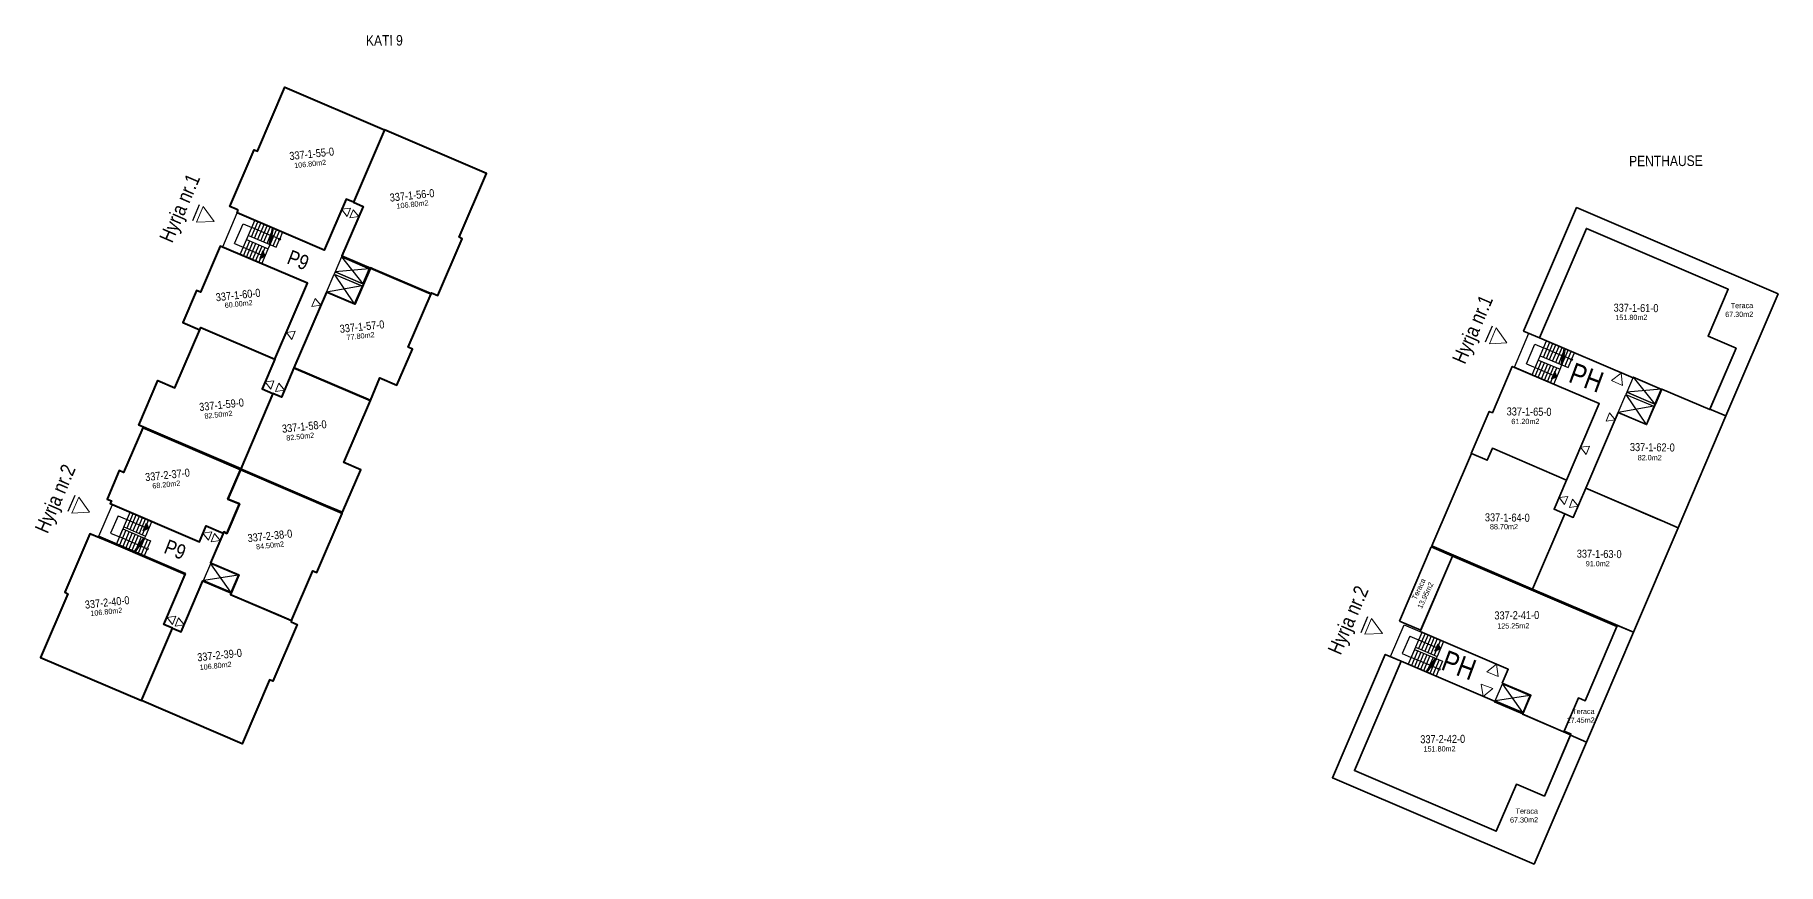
# Model space of a CAD drawing. Header units: feet. Extents: x 7511556 to 15025454, y 4692891 to 9386290.
# Drawn here: x 7512927.7 to 7513078.4, y 4692932.4 to 4693004.1 of the extents above; entities that cross this region are included whole.
import ezdxf
from ezdxf.enums import TextEntityAlignment as Align

# ---------------------------------------------------------------- set-up
doc = ezdxf.new("R2010")
doc.units = ezdxf.units.FT
doc.header["$MEASUREMENT"] = 0
doc.layers.add('07 Kati 5', color=7, linetype='Continuous', lineweight=50)
doc.layers.add('Dyert', color=133, linetype='Continuous', lineweight=5)
doc.styles.add('Dimensionet CM', font='swissc.ttf', dxfattribs={"height": 15})

msp = doc.modelspace()

# ---------------------------------------------------------------- hatches: boundary and pattern name
at = {"layer": '07 Kati 5', "transparency": 33554687}
h = msp.add_hatch(color=0, dxfattribs=at)
h.dxf.hatch_style = 1
h.paths.add_polyline_path([(7512947.63, 4692984.96), (7512947.45, 4692985.42), (7512947.17, 4692984.77)])
h = msp.add_hatch(color=256, dxfattribs=at)
h.dxf.hatch_style = 1
h.paths.add_polyline_path([(7513059.24, 4692974.56), (7513059.06, 4692975.02), (7513058.78, 4692974.37)])
h = msp.add_hatch(color=0, dxfattribs=at)
h.dxf.hatch_style = 1
h.paths.add_polyline_path([(7512937.56, 4692961.43), (7512937.1, 4692961.24), (7512937.38, 4692961.89)])
h = msp.add_hatch(color=256, dxfattribs=at)
h.dxf.hatch_style = 1
h.paths.add_polyline_path([(7513049.17, 4692951.03), (7513048.71, 4692950.84), (7513048.99, 4692951.49)])

# ---------------------------------------------------------------- linework, layer by layer
for p, q in [((7512941.94, 4692989.4), (7512941.36, 4692988.02)), ((7513053.64, 4692978.91), (7513053.06, 4692977.54)), ((7512931.19, 4692964.28), (7512930.6, 4692962.9)), ((7513042.89, 4692953.8), (7513042.31, 4692952.42))]:
    msp.add_line(p, q)
at = {"color": 0, "ltscale": 10}
for p, q in [((7512945.49, 4692985.11), (7512946.75, 4692988.06)), ((7512945, 4692986.08), (7512945.73, 4692987.78)), ((7512945.73, 4692987.78), (7512946.49, 4692987.46)), ((7512946.04, 4692986.4), (7512947.91, 4692985.6)), ((7512946.2, 4692986.77), (7512948.6, 4692985.74)), ((7512934.93, 4692962.55), (7512934.28, 4692961.04)), ((7512935.97, 4692962.87), (7512934.79, 4692960.11)), ((7512934.28, 4692961.04), (7512935.05, 4692960.71)), ((7512935.34, 4692961.4), (7512937.74, 4692960.37)), ((7512935.42, 4692961.58), (7512937.29, 4692960.78))]:
    msp.add_line(p, q, dxfattribs=at)
at = {"ltscale": 10}
for p, q in [((7513056.61, 4692975.68), (7513057.34, 4692977.38)), ((7513057.1, 4692974.71), (7513058.36, 4692977.65)), ((7513057.34, 4692977.38), (7513058.1, 4692977.06)), ((7513057.65, 4692976), (7513059.52, 4692975.2)), ((7513057.81, 4692976.37), (7513060.21, 4692975.34)), ((7513046.54, 4692952.15), (7513045.89, 4692950.64)), ((7513047.58, 4692952.47), (7513046.4, 4692949.71)), ((7513045.89, 4692950.64), (7513046.66, 4692950.31)), ((7513046.95, 4692951), (7513049.35, 4692949.97)), ((7513047.03, 4692951.18), (7513048.9, 4692950.38))]:
    msp.add_line(p, q, dxfattribs=at)
at = {"color": 0, "lineweight": 40}
for points in [[(7512945.32, 4692988.94), (7512945.14, 4692989.02), (7512945.14, 4692989.02), (7512944.59, 4692989.25), (7512946.69, 4692994.17), (7512946.97, 4692994.05), (7512949.33, 4692999.57), (7512957.95, 4692995.88), (7512955.27, 4692989.63), (7512954.63, 4692989.9), (7512952.74, 4692985.49), (7512950.05, 4692986.64), (7512950.05, 4692986.64), (7512945.22, 4692988.71)], [(7512961.74, 4692981.8), (7512961.97, 4692981.71), (7512962.01, 4692981.8), (7512962.56, 4692981.56), (7512964.67, 4692986.48), (7512964.39, 4692986.6), (7512966.75, 4692992.11), (7512957.95, 4692995.88), (7512955.27, 4692989.63), (7512956.1, 4692989.27), (7512954.27, 4692985), (7512956.96, 4692983.85), (7512956.96, 4692983.85), (7512961.74, 4692981.8)], [(7512948.48, 4692976.06), (7512951.3, 4692982.63), (7512943.76, 4692985.85), (7512942.05, 4692981.86), (7512941.7, 4692982), (7512940.52, 4692979.25), (7512941.99, 4692978.62), (7512942.07, 4692978.8)], [(7512956.73, 4692983.95), (7512955.39, 4692980.82), (7512952.93, 4692981.87), (7512950.13, 4692975.33), (7512950.13, 4692975.32), (7512956.73, 4692972.5), (7512957.56, 4692974.45), (7512959.03, 4692973.83), (7512960.37, 4692976.95), (7512960, 4692977.11), (7512961.97, 4692981.71), (7512956.96, 4692983.85), (7512956.96, 4692983.85)], [(7512948.48, 4692976.06), (7512947.39, 4692973.51), (7512948.31, 4692973.12), (7512945.53, 4692966.61), (7512938.2, 4692969.74), (7512938.2, 4692969.74), (7512936.73, 4692970.37), (7512938.38, 4692974.24), (7512939.85, 4692973.61), (7512942.07, 4692978.8)], [(7512950.13, 4692975.32), (7512949.05, 4692972.8), (7512948.31, 4692973.12), (7512945.53, 4692966.61), (7512952.86, 4692963.47), (7512952.86, 4692963.47), (7512954.33, 4692962.84), (7512955.9, 4692966.52), (7512954.43, 4692967.15), (7512956.73, 4692972.5)], [(7512937.06, 4692970.13), (7512935.41, 4692966.29), (7512935.04, 4692966.44), (7512933.99, 4692963.99), (7512934.36, 4692963.83), (7512934.26, 4692963.6), (7512941.96, 4692960.3), (7512942.55, 4692961.67), (7512942.55, 4692961.67), (7512944.02, 4692961.04), (7512944.06, 4692961.14), (7512944.32, 4692961.02), (7512945.41, 4692963.56), (7512944.43, 4692963.98), (7512945.51, 4692966.51)], [(7512944.06, 4692961.14), (7512942.92, 4692958.48), (7512945.38, 4692957.43), (7512944.66, 4692955.75), (7512949.93, 4692953.49), (7512951.77, 4692957.79), (7512952.11, 4692957.65), (7512954.29, 4692962.75), (7512945.51, 4692966.51), (7512944.43, 4692963.98), (7512945.41, 4692963.56), (7512944.32, 4692961.02)], [(7512934.15, 4692960.28), (7512934.15, 4692960.28), (7512934.15, 4692960.28), (7512932.49, 4692960.99), (7512930.33, 4692955.93), (7512930.6, 4692955.81), (7512928.24, 4692950.3), (7512936.95, 4692946.57), (7512939.63, 4692952.82), (7512938.89, 4692953.14), (7512940.74, 4692957.46), (7512938.05, 4692958.61), (7512938.05, 4692958.61), (7512934.15, 4692960.28)], [(7512948.8, 4692953.98), (7512949.93, 4692953.49), (7512949.88, 4692953.38), (7512950.41, 4692953.16), (7512948.3, 4692948.24), (7512948.02, 4692948.36), (7512945.66, 4692942.84), (7512936.95, 4692946.57), (7512939.63, 4692952.82), (7512940.37, 4692952.51), (7512942.25, 4692956.92), (7512944.71, 4692955.87), (7512944.66, 4692955.75), (7512948.8, 4692953.98)]]:
    msp.add_lwpolyline(points, close=True, dxfattribs=at)
at = {"color": 0}
for points in [[(7512945.22, 4692988.71), (7512952.74, 4692985.49), (7512954.63, 4692989.9), (7512956.1, 4692989.27), (7512954.23, 4692984.91), (7512956.69, 4692983.86), (7512956.14, 4692982.56), (7512953.68, 4692983.62), (7512953.6, 4692983.43), (7512956.06, 4692982.38), (7512955.39, 4692980.82), (7512952.93, 4692981.87), (7512949.05, 4692972.8), (7512947.39, 4692973.51), (7512951.3, 4692982.63), (7512943.97, 4692985.77)], [(7512953.68, 4692983.62), (7512956.09, 4692982.58), (7512956.64, 4692983.88), (7512954.23, 4692984.91)], [(7512953.6, 4692983.43), (7512956.01, 4692982.4), (7512955.34, 4692980.84), (7512952.93, 4692981.87)], [(7513056.83, 4692978.31), (7513064.35, 4692975.09), (7513064.35, 4692975.09), (7513065.82, 4692974.46), (7513065.84, 4692974.51), (7513068.3, 4692973.46), (7513067.75, 4692972.16), (7513065.29, 4692973.22), (7513065.21, 4692973.03), (7513067.67, 4692971.98), (7513067, 4692970.42), (7513064.54, 4692971.47), (7513060.66, 4692962.4), (7513059, 4692963.11), (7513062.91, 4692972.23), (7513055.57, 4692975.37)], [(7512934.45, 4692963.52), (7512941.96, 4692960.31), (7512942.55, 4692961.67), (7512944.02, 4692961.04), (7512942.92, 4692958.48), (7512945.38, 4692957.43), (7512944.71, 4692955.87), (7512942.25, 4692956.92), (7512940.37, 4692952.51), (7512938.89, 4692953.14), (7512940.78, 4692957.55), (7512933.27, 4692960.77)], [(7512942.94, 4692958.42), (7512945.31, 4692957.41), (7512944.68, 4692955.93), (7512942.31, 4692956.95)]]:
    msp.add_lwpolyline(points, close=True, dxfattribs=at)
for points in [[(7512946.47, 4692986.65), (7512947.02, 4692987.94)], [(7512948.09, 4692986.77), (7512946.49, 4692987.46)], [(7512946.73, 4692986.54), (7512947.28, 4692987.83)], [(7512947, 4692986.43), (7512947.55, 4692987.71)], [(7512947.27, 4692986.31), (7512947.82, 4692987.6)], [(7512947.53, 4692986.2), (7512948.08, 4692987.48)], [(7512947.8, 4692986.08), (7512948.2, 4692987.01)], [(7512947.99, 4692986), (7512948.28, 4692987.4)], [(7512948.07, 4692985.97), (7512948.62, 4692987.26)], [(7512948.08, 4692985.96), (7512948.37, 4692987.36)], [(7512948.24, 4692986.71), (7512948.41, 4692986.78)], [(7512948.24, 4692986.71), (7512948.31, 4692986.54)], [(7512948.33, 4692985.86), (7512948.88, 4692987.14)], [(7512948.82, 4692986.46), (7512948.36, 4692986.66)], [(7512948.6, 4692985.74), (7512948.86, 4692986.36)], [(7512948.93, 4692986.5), (7512949.15, 4692987.03)], [(7512945.76, 4692985), (7512946.31, 4692986.29)], [(7512946.02, 4692984.88), (7512946.58, 4692986.17)], [(7512946.29, 4692984.77), (7512946.84, 4692986.06)], [(7512946.56, 4692984.66), (7512947.11, 4692985.94)], [(7512946.82, 4692984.54), (7512947.38, 4692985.83)], [(7512947.09, 4692984.43), (7512947.64, 4692985.72)], [(7512947.63, 4692984.96), (7512947.45, 4692985.42), (7512947.17, 4692984.77), (7512947.63, 4692984.96)], [(7512947.36, 4692984.31), (7512947.91, 4692985.6)], [(7512954.23, 4692984.91), (7512956.09, 4692982.58)], [(7512953.6, 4692983.43), (7512955.34, 4692980.84)], [(7512956.64, 4692983.88), (7512953.68, 4692983.62)], [(7512956.01, 4692982.4), (7512952.93, 4692981.87)], [(7512936.24, 4692962.76), (7512935.69, 4692961.47)], [(7512936.51, 4692962.64), (7512935.95, 4692961.36)], [(7512936.77, 4692962.53), (7512936.22, 4692961.24)], [(7512937.04, 4692962.41), (7512936.49, 4692961.13)], [(7512937.31, 4692962.3), (7512936.75, 4692961.01)], [(7512935.3, 4692961.31), (7512934.79, 4692960.11)], [(7512935.61, 4692961.29), (7512935.06, 4692960)], [(7512935.88, 4692961.17), (7512935.33, 4692959.88)], [(7512936.14, 4692961.06), (7512935.59, 4692959.77)], [(7512936.41, 4692960.94), (7512935.86, 4692959.66)], [(7512936.68, 4692960.83), (7512936.13, 4692959.54)], [(7512937.57, 4692962.19), (7512937.02, 4692960.9)], [(7512937.56, 4692961.43), (7512937.1, 4692961.24), (7512937.38, 4692961.89), (7512937.56, 4692961.43)], [(7512937.84, 4692962.07), (7512937.29, 4692960.78)], [(7512936.65, 4692960.03), (7512935.05, 4692960.71)], [(7512937.13, 4692960.63), (7512936.32, 4692959.46)], [(7512937.23, 4692960.59), (7512936.41, 4692959.42)], [(7512936.94, 4692960.72), (7512936.55, 4692959.79)], [(7512937.21, 4692960.6), (7512936.66, 4692959.31)], [(7512936.79, 4692959.96), (7512936.97, 4692960.03)], [(7512936.79, 4692959.96), (7512936.86, 4692959.79)], [(7512937.37, 4692959.71), (7512936.91, 4692959.91)], [(7512937.48, 4692960.49), (7512936.92, 4692959.2)], [(7512937.42, 4692959.61), (7512937.19, 4692959.09)], [(7512937.74, 4692960.37), (7512937.48, 4692959.76)], [(7512944.68, 4692955.93), (7512942.95, 4692958.39)], [(7512945.31, 4692957.41), (7512942.34, 4692956.96)]]:
    msp.add_lwpolyline(points, dxfattribs=at)
at = {"color": 0, "lineweight": 35}
for points in [[(7513057.75, 4692977.92), (7513061.8, 4692987.37), (7513074.05, 4692982.12), (7513072.3, 4692978.05), (7513074.72, 4692977.02), (7513072.47, 4692971.75), (7513073.85, 4692971.17), (7513078.36, 4692981.71), (7513060.94, 4692989.17), (7513056.37, 4692978.5)], [(7513072.51, 4692971.87), (7513074.72, 4692977.02), (7513072.3, 4692978.05), (7513074.05, 4692982.12), (7513061.8, 4692987.37), (7513057.75, 4692977.91), (7513065.82, 4692974.46), (7513065.84, 4692974.51), (7513068.3, 4692973.46), (7513068.31, 4692973.49), (7513072.45, 4692971.72)], [(7513051.86, 4692967.93), (7513053.23, 4692967.34), (7513053.67, 4692968.38), (7513060.08, 4692965.63), (7513062.91, 4692972.23), (7513055.39, 4692975.44), (7513053.68, 4692971.45), (7513053.4, 4692971.56), (7513051.85, 4692967.93)], [(7513073.85, 4692971.17), (7513069.72, 4692961.51), (7513068.34, 4692962.1), (7513068.33, 4692962.1), (7513068.1, 4692962.2), (7513061.74, 4692964.92), (7513064.54, 4692971.47), (7513067, 4692970.42), (7513068.31, 4692973.49), (7513072.45, 4692971.72), (7513072.47, 4692971.75)], [(7513051.86, 4692967.93), (7513048.43, 4692959.93), (7513057.14, 4692956.2), (7513059.93, 4692962.71), (7513059, 4692963.11), (7513060.08, 4692965.63), (7513053.67, 4692968.38), (7513053.23, 4692967.34)], [(7513069.72, 4692961.51), (7513065.85, 4692952.48), (7513057.14, 4692956.2), (7513059.93, 4692962.71), (7513060.66, 4692962.4), (7513061.74, 4692964.92), (7513068.33, 4692962.1), (7513068.34, 4692962.1)], [(7513045.64, 4692953.43), (7513048.39, 4692959.85), (7513050.23, 4692959.06), (7513047.48, 4692952.65)], [(7513047.53, 4692952.76), (7513047.53, 4692952.76), (7513047.43, 4692952.53), (7513055.04, 4692949.28), (7513054.53, 4692948.08), (7513056.99, 4692947.03), (7513056.28, 4692945.39), (7513060.42, 4692943.62), (7513060.42, 4692943.62), (7513060.42, 4692943.62), (7513060.46, 4692943.7), (7513059.88, 4692943.94), (7513061.11, 4692946.81), (7513061.69, 4692946.56), (7513064.43, 4692952.98), (7513064.43, 4692952.98), (7513064.43, 4692952.98), (7513050.23, 4692959.06)], [(7513064.43, 4692952.98), (7513064.47, 4692953.07), (7513065.85, 4692952.48), (7513061.79, 4692942.99), (7513060.41, 4692943.58), (7513060.46, 4692943.69), (7513059.88, 4692943.94), (7513061.11, 4692946.81), (7513061.69, 4692946.56)], [(7513045.79, 4692949.97), (7513041.75, 4692940.52), (7513054, 4692935.28), (7513055.74, 4692939.35), (7513058.16, 4692938.32), (7513060.41, 4692943.58), (7513061.79, 4692942.99), (7513057.27, 4692932.44), (7513039.85, 4692939.9), (7513044.42, 4692950.56)], [(7513060.36, 4692943.47), (7513058.16, 4692938.32), (7513055.74, 4692939.35), (7513054, 4692935.28), (7513041.75, 4692940.52), (7513045.79, 4692949.97), (7513053.86, 4692946.52), (7513053.84, 4692946.47), (7513056.3, 4692945.42), (7513056.29, 4692945.39), (7513060.42, 4692943.62)]]:
    msp.add_lwpolyline(points, close=True, dxfattribs=at)
at = {"color": 0, "ltscale": 10}
for points in [[(7512945, 4692986.08), (7512947.31, 4692985.1)], [(7512947.91, 4692985.6), (7512948.07, 4692985.97)], [(7512934.93, 4692962.55), (7512937.24, 4692961.57)], [(7512937.29, 4692960.78), (7512937.21, 4692960.6)]]:
    msp.add_lwpolyline(points, dxfattribs=at)
for points in [[(7513058.08, 4692976.25), (7513058.63, 4692977.54)], [(7513058.34, 4692976.14), (7513058.89, 4692977.43)], [(7513057.37, 4692974.6), (7513057.92, 4692975.89)], [(7513059.7, 4692976.37), (7513058.1, 4692977.06)], [(7513058.61, 4692976.03), (7513059.16, 4692977.31)], [(7513058.87, 4692975.91), (7513059.43, 4692977.2)], [(7513059.14, 4692975.8), (7513059.69, 4692977.08)], [(7513059.41, 4692975.68), (7513059.8, 4692976.61)], [(7513059.6, 4692975.6), (7513059.88, 4692977)], [(7513059.67, 4692975.57), (7513060.23, 4692976.86)], [(7513059.69, 4692975.56), (7513059.98, 4692976.96)], [(7513059.85, 4692976.31), (7513060.02, 4692976.38)], [(7513059.85, 4692976.31), (7513059.92, 4692976.14)], [(7513059.94, 4692975.45), (7513060.49, 4692976.74)], [(7513060.43, 4692976.06), (7513059.97, 4692976.26)], [(7513060.21, 4692975.34), (7513060.47, 4692975.96)], [(7513060.53, 4692976.1), (7513060.76, 4692976.63)], [(7513057.63, 4692974.48), (7513058.18, 4692975.77)], [(7513057.9, 4692974.37), (7513058.45, 4692975.66)], [(7513058.17, 4692974.26), (7513058.72, 4692975.54)], [(7513058.43, 4692974.14), (7513058.98, 4692975.43)], [(7513058.7, 4692974.03), (7513059.25, 4692975.32)], [(7513059.24, 4692974.56), (7513059.06, 4692975.02), (7513058.78, 4692974.37), (7513059.24, 4692974.56)], [(7513058.97, 4692973.91), (7513059.52, 4692975.2)], [(7513065.84, 4692974.51), (7513067.7, 4692972.18)], [(7513065.21, 4692973.03), (7513066.95, 4692970.44)], [(7513068.25, 4692973.47), (7513065.29, 4692973.22)], [(7513067.62, 4692972), (7513064.54, 4692971.47)], [(7513047.85, 4692952.36), (7513047.3, 4692951.07)], [(7513048.11, 4692952.24), (7513047.56, 4692950.95)], [(7513048.38, 4692952.13), (7513047.83, 4692950.84)], [(7513048.65, 4692952.01), (7513048.1, 4692950.73)], [(7513048.91, 4692951.9), (7513048.36, 4692950.61)], [(7513049.18, 4692951.79), (7513048.63, 4692950.5)], [(7513046.91, 4692950.91), (7513046.4, 4692949.71)], [(7513048.26, 4692949.63), (7513046.66, 4692950.31)], [(7513047.22, 4692950.89), (7513046.67, 4692949.6)], [(7513047.49, 4692950.77), (7513046.93, 4692949.48)], [(7513047.75, 4692950.66), (7513047.2, 4692949.37)], [(7513048.02, 4692950.54), (7513047.47, 4692949.26)], [(7513048.28, 4692950.43), (7513047.73, 4692949.14)], [(7513048.74, 4692950.23), (7513047.93, 4692949.06)], [(7513048.55, 4692950.31), (7513048.16, 4692949.39)], [(7513049.17, 4692951.03), (7513048.71, 4692950.84), (7513048.99, 4692951.49), (7513049.17, 4692951.03)], [(7513049.45, 4692951.67), (7513048.9, 4692950.38)], [(7513048.84, 4692950.19), (7513048.02, 4692949.02)], [(7513048.82, 4692950.2), (7513048.27, 4692948.91)], [(7513048.4, 4692949.56), (7513048.58, 4692949.63)], [(7513048.4, 4692949.56), (7513048.47, 4692949.38)], [(7513048.98, 4692949.31), (7513048.52, 4692949.51)], [(7513049.08, 4692950.09), (7513048.53, 4692948.8)], [(7513049.02, 4692949.21), (7513048.8, 4692948.69)], [(7513049.35, 4692949.97), (7513049.09, 4692949.36)], [(7513056.29, 4692945.53), (7513054.56, 4692947.99)], [(7513056.92, 4692947.01), (7513053.95, 4692946.56)]]:
    msp.add_lwpolyline(points)
at = {"ltscale": 10}
for points in [[(7513056.61, 4692975.68), (7513058.92, 4692974.7)], [(7513059.52, 4692975.2), (7513059.67, 4692975.57)], [(7513046.54, 4692952.15), (7513048.85, 4692951.17)], [(7513048.9, 4692950.38), (7513048.82, 4692950.2)]]:
    msp.add_lwpolyline(points, dxfattribs=at)
for points in [[(7513065.29, 4692973.22), (7513067.7, 4692972.18), (7513068.25, 4692973.47), (7513065.84, 4692974.51)], [(7513065.21, 4692973.03), (7513067.62, 4692972), (7513066.95, 4692970.44), (7513064.54, 4692971.47)], [(7513046.06, 4692953.12), (7513053.57, 4692949.91), (7513053.57, 4692949.91), (7513055.04, 4692949.28), (7513054.53, 4692948.08), (7513056.99, 4692947.03), (7513056.32, 4692945.47), (7513053.86, 4692946.52), (7513053.86, 4692946.52), (7513052.39, 4692947.15), (7513052.39, 4692947.15), (7513044.87, 4692950.37)], [(7513054.55, 4692948.02), (7513056.92, 4692947.01), (7513056.29, 4692945.53), (7513053.92, 4692946.55)]]:
    msp.add_lwpolyline(points, close=True)
at = {"color": 0}
for centre in [(7512948.89, 4692986.43), (7512937.45, 4692959.68)]:
    msp.add_circle(centre, 0.08, dxfattribs=at)
for centre in [(7513060.5, 4692976.03), (7513049.06, 4692949.28)]:
    msp.add_circle(centre, 0.08)
at = {"layer": 'Dyert', "color": 0}
for p, q in [((7512941.7, 4692987.9), (7512942.29, 4692989.27)), ((7512943.23, 4692987.96), (7512941.7, 4692987.9)), ((7512942.29, 4692989.27), (7512943.23, 4692987.96)), ((7513053.41, 4692977.41), (7513053.99, 4692978.79)), ((7513054.93, 4692977.48), (7513053.41, 4692977.41)), ((7513053.99, 4692978.79), (7513054.93, 4692977.48)), ((7512930.95, 4692962.78), (7512931.53, 4692964.16)), ((7512931.53, 4692964.16), (7512932.47, 4692962.85)), ((7512932.47, 4692962.85), (7512930.95, 4692962.78)), ((7513042.65, 4692952.3), (7513043.23, 4692953.67)), ((7513043.23, 4692953.67), (7513044.18, 4692952.36)), ((7513044.18, 4692952.36), (7513042.65, 4692952.3))]:
    msp.add_line(p, q, dxfattribs=at)
for points in [[(7512955, 4692989.12), (7512954.72, 4692988.41), (7512954.25, 4692989.02)], [(7512955.23, 4692988.99), (7512955.72, 4692988.39), (7512954.96, 4692988.27)], [(7512951.95, 4692981.32), (7512952.44, 4692980.73), (7512951.68, 4692980.61)], [(7512950.23, 4692978.49), (7512949.95, 4692977.77), (7512949.48, 4692978.38)], [(7513063.96, 4692974.22), (7513064.8, 4692974.86), (7513064.92, 4692973.81)], [(7512948.4, 4692974.21), (7512948.12, 4692973.49), (7512947.65, 4692974.1)], [(7512948.82, 4692973.99), (7512949.3, 4692973.4), (7512948.54, 4692973.28)], [(7513063.78, 4692971.44), (7513064.27, 4692970.84), (7513063.51, 4692970.73)], [(7513062.05, 4692968.57), (7513061.76, 4692967.85), (7513061.29, 4692968.46)], [(7513060.19, 4692964.22), (7513059.9, 4692963.51), (7513059.43, 4692964.12)], [(7513060.59, 4692963.98), (7513061.08, 4692963.38), (7513060.32, 4692963.27)], [(7512943.03, 4692961.14), (7512942.74, 4692960.43), (7512942.27, 4692961.04)], [(7512943.26, 4692961), (7512943.74, 4692960.41), (7512942.98, 4692960.29)], [(7512939.91, 4692953.86), (7512939.63, 4692953.14), (7512939.16, 4692953.75)], [(7512940.14, 4692953.72), (7512940.63, 4692953.12), (7512939.87, 4692953.01)], [(7513053.19, 4692949.07), (7513054.04, 4692949.71), (7513054.16, 4692948.65)], [(7513052.7, 4692947.98), (7513053.7, 4692947.61), (7513052.87, 4692946.94)]]:
    msp.add_lwpolyline(points, close=True, dxfattribs=at)

# ---------------------------------------------------------------- texts
at = {"layer": 'Dyert', "color": 0, "lineweight": 20, "style": 'Dimensionet CM'}
for s, rotation, p in [('337-1-55-0', 6.1416, (7512951.66, 4692993.82)), ('337-1-56-0', 6.1416, (7512960.33, 4692990.23)), ('337-1-60-0', 6.1416, (7512945.3, 4692981.62)), ('337-1-61-0', 359.3602, (7513066.08, 4692980.5)), ('337-1-57-0', 6.1416, (7512956.01, 4692978.89)), ('337-1-59-0', 6.1416, (7512943.87, 4692972.14)), ('337-1-65-0', 359.3602, (7513056.84, 4692971.54)), ('337-1-58-0', 6.1416, (7512951.02, 4692970.26)), ('337-1-62-0', 359.3602, (7513067.49, 4692968.46)), ('337-2-37-0', 6.1416, (7512939.2, 4692966.08)), ('337-1-64-0', 359.3602, (7513054.96, 4692962.39)), ('337-2-38-0', 6.1416, (7512948.05, 4692960.81)), ('337-1-63-0', 359.3602, (7513062.9, 4692959.25)), ('337-2-40-0', 6.1416, (7512933.99, 4692955.06)), ('337-2-41-0', 0.5945, (7513055.78, 4692953.95)), ('337-2-39-0', 6.1416, (7512943.7, 4692950.51)), ('337-2-42-0', 0.5945, (7513049.38, 4692943.25))]:
    msp.add_text(s, height=0.691, rotation=rotation, dxfattribs=at).set_placement(p, align=Align.MIDDLE_CENTER)
at = {"layer": 'Dyert', "color": 0, "style": 'Dimensionet CM'}
for s, p in [('Hyrja nr.1', (7512939.6, 4692986.04)), ('Hyrja nr.1', (7513051.3, 4692975.56)), ('Hyrja nr.2', (7512928.84, 4692960.93)), ('Hyrja nr.2', (7513040.55, 4692950.44))]:
    msp.add_text(s, height=1.249, rotation=66.623, dxfattribs=at).set_placement(p)
at = {"layer": 'Dyert', "color": 0, "lineweight": 20, "attachment_point": 3, "style": 'Dimensionet CM'}
for s, insert, char_height, width, rotation in [('KATI 9', (7512959.53, 4693004.08), 0.909, 19.8026, 0.3813), ('106.80m2', (7512952.88, 4692993.32), 0.454, 1.7296, 6.1416), ('PENTHAUSE', (7513071.84, 4692993.68), 0.909, 19.8026, 0.3813), ('106.80m2', (7512961.72, 4692989.82), 0.454, 1.7296, 6.1416), ('P9', (7512951.56, 4692984.91), 1.272, 20.46, 338.7049), ('60.00m2', (7512946.53, 4692981.2), 0.454, 1.7296, 6.1416), ('Teraca\\P67.30m2', (7513076.2, 4692980.94), 0.454, 1.7296, 0.3813), ('151.80m2', (7513067.06, 4692979.92), 0.454, 1.7296, 0.3813), ('77.80m2', (7512957.06, 4692978.43), 0.454, 1.7296, 6.1416), ('PH', (7513063.45, 4692974.83), 1.797, 28.8952, 339.6551), ('82.50m2', (7512944.78, 4692971.63), 0.454, 1.7296, 6.1416), ('61.20m2', (7513057.73, 4692970.93), 0.454, 1.7296, 0.3813), ('82.50m2', (7512951.85, 4692969.74), 0.454, 1.7296, 6.1416), ('82.0m2', (7513068.3, 4692967.8), 0.454, 1.7296, 0.3813), ('68.20m2', (7512940.28, 4692965.6), 0.454, 1.7296, 6.1416), ('88.70m2', (7513055.88, 4692961.84), 0.454, 1.7296, 0.3813), ('P9', (7512940.93, 4692959.9), 1.272, 20.46, 338.7049), ('84.50m2', (7512949.24, 4692960.34), 0.454, 1.7296, 6.1416), ('91.0m2', (7513063.81, 4692958.64), 0.454, 1.7296, 0.3813), ('Teraca\\P13.95m2', (7513047.51, 4692957.18), 0.454, 1.7296, 64.6714), ('106.80m2', (7512935.27, 4692954.62), 0.454, 1.7296, 6.1416), ('125.25m2', (7513056.86, 4692953.27), 0.454, 1.7296, 0.3813), ('PH', (7513052.44, 4692949.98), 1.797, 28.8952, 339.6551), ('106.80m2', (7512944.71, 4692949.95), 0.454, 1.7296, 6.1416), ('Teraca\\P17.45m2', (7513062.5, 4692945.87), 0.454, 1.7296, 0.3813), ('151.80m2', (7513050.49, 4692942.64), 0.454, 1.7296, 0.3813), ('Teraca\\P67.30m2', (7513057.61, 4692937.26), 0.454, 1.7296, 0.3813)]:
    msp.add_mtext(s, dxfattribs=dict(at, insert=insert, char_height=char_height, width=width, rotation=rotation))

doc.saveas('drawing.dxf')
